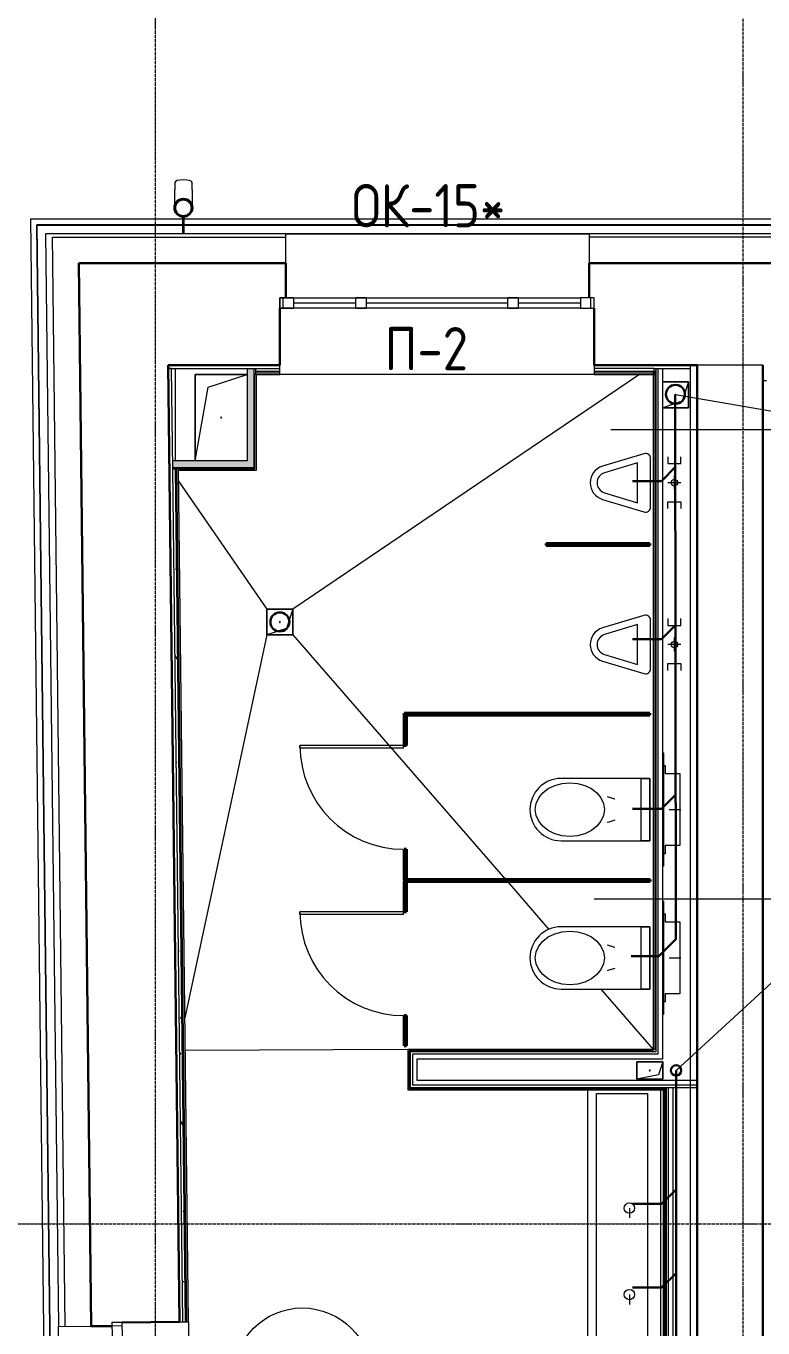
# Model space of a CAD drawing. Header units: millimetres. Extents: x -10178924 to 11692288, y -947381 to 58396.
# Drawn here: x 37701 to 41965, y -358471 to -350942 of the extents above; entities that cross this region are included whole.
import ezdxf
from ezdxf import colors
from ezdxf.entities.mleader import LeaderData, LeaderLine
from ezdxf.math import Vec2, Vec3

# ---------------------------------------------------------------- set-up
doc = ezdxf.new("R2010")
doc.units = ezdxf.units.MM
doc.linetypes.add('ADSK_Линия сетки', pattern=[25, 20, -2.5, 0, -2.5])
for name, color, linetype, lineweight in [('!К1', 32, 'Continuous', 30), ('_ Окна', 7, 'Continuous', 9), ('Выноски ВК', 7, 'Continuous', 0), ('Двери', 7, 'Continuous', 9), ('Двери открывание', 7, 'Continuous', 9), ('Марки окон', 7, 'Continuous', 20), ('Обобщенные модели', 7, 'Continuous', 18), ('Окна', 7, 'Continuous', 9), ('Оси', 253, 'Continuous', 9), ('Перекрытие', 7, 'Continuous', 18), ('Сантехника', 7, 'Continuous', 18), ('Стены внутренние', 7, 'Continuous', 18), ('Стены наружные', 7, 'Continuous', 18), ('Стены несущие', 7, 'Continuous', 30), ('Стены отделка', 7, 'Continuous', 30), ('Стены штриховка', 7, 'Continuous', 9), ('ШТРИХОВКА', 252, 'Continuous', 15)]:
    doc.layers.add(name, color=color, linetype=linetype, lineweight=lineweight)
doc.layers.add('Линии', color=7, linetype='Continuous', lineweight=9, true_color=0x00a600)
doc.styles.add('GOST Common_2', font='GOST_Common.ttf', dxfattribs={"width": 0.9, "height": 250})
doc.styles.add('PDF ISOCPEUR', font='isocpeur.ttf')
pattern_1 = [(0, (-6e-11, -248271.14), (406.4, 101.6), [33.528, -271.272, 33.528, -271.272, -1625.6]), (0, (-6e-11, -248271.14), (406.4, 101.6), [-609.6, 33.528, -576.072, 33.528, -271.272, -711.2]), (0, (-6e-11, -248271.14), (406.4, 101.6), [-1524, 33.528, -169.672, 33.528, -474.472]), (120, (152.4, -248220.34), (-291.18818, 301.15272), [33.528, -271.272, 33.528, -271.272, -1625.6]), (120, (152.4, -248220.34), (-291.18818, 301.15272), [-609.6, 33.528, -576.072, 33.528, -271.272, -711.2]), (120, (152.4, -248220.34), (-291.18818, 301.15272), [-1524, 33.528, -169.672, 33.528, -474.472]), (240, (203.2, -248017.14), (-115.21182, -402.75272), [33.528, -271.272, 33.528, -271.272, -1625.6]), (240, (203.2, -248017.14), (-115.21182, -402.75272), [-609.6, 33.528, -576.072, 33.528, -271.272, -711.2]), (240, (203.2, -248017.14), (-115.21182, -402.75272), [-1524, 33.528, -169.672, 33.528, -474.472])]

# ---------------------------------------------------------------- blocks, each defined once
blk = doc.blocks.new('131_Сантехническая перегородка - СП-3-3849140-План 4-го этажа')
at = {"layer": 'Обобщенные модели', "lineweight": 40}
for p, q in [((1420, 8), (0, 8)), ((0, 8), (0, -4)), ((1420, -4), (1420, 8)), ((0, -4), (1420, -4))]:
    blk.add_line(p, q, dxfattribs=at)
blk = doc.blocks.new('131_Сантехническая перегородка_Дверь - СД-2-3905255-План 4-го этажа')
at = {"layer": 'Двери'}
for p, q in [((191, -8), (175, -8)), ((175, -8), (175, -608)), ((191, -8), (191, -608)), ((191, -608), (175, -608))]:
    blk.add_line(p, q, dxfattribs=at)
at = {"layer": 'Двери открывание'}
blk.add_arc((175, -8), 600, 270, 0, dxfattribs=at)
at = {"layer": 'Обобщенные модели', "lineweight": 40}
for p, q in [((175, 8), (0, 8)), ((0, 8), (0, -4)), ((175, -4), (175, 8)), ((950, 8), (775, 8)), ((775, 8), (775, -4)), ((950, -4), (950, 8)), ((0, -4), (175, -4)), ((775, -4), (950, -4))]:
    blk.add_line(p, q, dxfattribs=at)
blk = doc.blocks.new('SND_Унитаз_Jika_Olymp_с_инсталяцией - Унитаз_ выпуск прямой_ установка на пол_693х360х360_ PN30_12_ ХВ резьба HP DN15_ К гл_ кон П DN100-716055-План 4-го этажа')
at = {"layer": 'Сантехника'}
for p, q in [((-180, 687.1), (-180, 174)), ((180, 174), (180, 687.1)), ((-180, 224), (180, 224)), ((-180, 174), (-180, 224)), ((-180, 174), (180, 174)), ((180, 174), (-180, 174)), ((-100, 174), (-100, 173)), ((-100, 173), (-80, 173)), ((-100, 173), (-80, 173)), ((-80, 173), (-80, 174)), ((-55, 174), (-55, 173)), ((-55, 173), (-53.1, 173)), ((-55, 173), (55, 173)), ((53.1, 173), (55, 173)), ((55, 173), (55, 174)), ((80, 174), (80, 173)), ((80, 173), (100, 173)), ((80, 173), (100, 173)), ((100, 173), (100, 174)), ((180, 224), (180, 174)), ((-327.5, 94), (-327.5, 99)), ((327.5, 94), (-327.5, 94)), ((-255, 85), (-255, 99)), ((-208, 85), (-255, 85)), ((-208, 0), (-208, 85)), ((208, 85), (208, 0)), ((255, 85), (208, 85)), ((255, 99), (255, 85)), ((327.5, 99), (327.5, 94)), ((208, 0), (-208, 0)), ((0, 61.7), (0, -6.3))]:
    blk.add_line(p, q, dxfattribs=at)
at = {"layer": 'Сантехника', "flags": 128}
for points in [[(0, 436.5), (-34.5, 441.5), (-67.3, 456.3), (-96.6, 480.1), (-121.2, 511.8), (-139.7, 549.7), (-151.1, 592), (-155, 636.5), (-151.1, 681), (-139.7, 723.3), (-121.2, 761.2), (-96.6, 792.9), (-67.3, 816.7), (-34.5, 831.5), (0, 836.5)], [(0, 836.5), (34.5, 831.5), (67.3, 816.7), (96.6, 792.9), (121.2, 761.2), (139.7, 723.3), (151.1, 681), (155, 636.5), (151.1, 592), (139.7, 549.7), (121.2, 511.8), (96.6, 480.1), (67.3, 456.3), (34.5, 441.5), (0, 436.5)], [(-61.7, 376.2), (-71.7, 411.6), (-75, 420.3)], [(75, 420.3), (62.3, 378.9), (61.7, 376.2)]]:
    blk.add_lwpolyline(points, dxfattribs=at)
at = {"layer": 'Сантехника'}
blk.add_arc((0, 687.1), 180, 0, 180, dxfattribs=at)
blk = doc.blocks.new('131_Сантехническая перегородка - СП-5-3849142-План 4-го этажа')
at = {"layer": 'Обобщенные модели', "lineweight": 40}
for p, q in [((600, 8), (0, 8)), ((0, 8), (0, -4)), ((600, -4), (600, 8)), ((0, -4), (600, -4))]:
    blk.add_line(p, q, dxfattribs=at)
blk = doc.blocks.new('SND_2D_Писуар с инсталляцией - По умолчанию-621783-План 4-го этажа')
at = {"layer": 'Сантехника'}
for p, q in [((-95.8, 328.7), (-168.3, 88.8)), ((-57.5, 317.2), (-115.6, 125)), ((115.6, 125), (57.4, 317.4)), ((168.3, 88.7), (95.7, 328.9)), ((-115.6, 125), (115.6, 125)), ((-139.4, 50), (139.6, 50)), ((-149.4, -50), (-109.4, -50)), ((-109.4, -50), (-109.4, -125)), ((0.6, -125), (0.6, -50)), ((110.6, -50), (110.6, -125)), ((150.6, -50), (110.6, -50)), ((-109.4, -125), (-149.4, -125)), ((-39.4, -87.5), (40.6, -87.5)), ((110.6, -125), (150.6, -125))]:
    blk.add_line(p, q, dxfattribs=at)
blk.add_circle((0.6, -87.5), 18.9, dxfattribs=at)
for centre, radius, start, end in [((0, 300), 100, 16.81176, 163.3196), ((0, 300), 60, 16.81176, 163.35778), ((-139.6, 80), 30, 162.99987, 270.42558), ((139.6, 80), 30, 269.99999, 16.8118)]:
    blk.add_arc(centre, radius, start, end, dxfattribs=at)
blk = doc.blocks.new('GM_Отверстие прямоугольное _в плите_ - Отверстие-1400855-План 4-го этажа')
at = {"layer": 'Обобщенные модели'}
for p, q in [((-75, -75), (-75, 75)), ((-75, 75), (75, 75)), ((75, 75), (-75, 75)), ((-75, 75), (-75, -75)), ((-75, -75), (-37.5, 37.5)), ((-37.5, 37.5), (75, 75)), ((75, 75), (75, -75)), ((75, -75), (75, 75)), ((75, -75), (-75, -75)), ((-75, -75), (75, -75))]:
    blk.add_line(p, q, dxfattribs=at)
for start, end in [(360, 180), (180, 360), (60, 165), (300, 360), (195, 270)]:
    blk.add_arc((0, 0), 2.5, start, end, dxfattribs=at)
blk = doc.blocks.new('Водосток - Тип 1 _карниз больше 490мм_-5181640-План 4-го этажа')
at = {"layer": 'Обобщенные модели', "lineweight": 9}
h = blk.add_hatch(dxfattribs=at)
h.set_pattern_fill('FP_9', color=256, style=0, pattern_type=2)
h.set_pattern_definition([(45, (-38486.85, -20811.32), (-106.066, 106.066), [])])
h.paths.add_polyline_path([(125, 110), (146.7, 115), (164.1, 128.8), (173.7, 148.9), (173.7, 171.1), (164.1, 191.2), (146.7, 205), (125, 210), (103.3, 205), (85.9, 191.2), (76.3, 171.1), (76.3, 148.9), (85.9, 128.8), (103.3, 115), (122.1, 110.7)])
at = {"layer": 'Обобщенные модели'}
for p, q in [((75, 306.2), (75, 263.6)), ((175, 263.6), (175, 306.2)), ((120, 109.1), (120, 10)), ((130, 10), (130, 109))]:
    blk.add_line(p, q, dxfattribs=at)
at = {"layer": 'Обобщенные модели', "flags": 128}
for points in [[(75, 173), (75, 174.3), (75, 177), (75, 179.8), (75, 182.9), (75, 186.2), (75, 189.7), (75, 193.4), (75, 197.2), (75, 201.3), (75, 205.5), (75, 209.9), (75, 214.4), (75, 219.1), (75, 224), (75, 229), (75, 234.1), (75, 239.3), (75, 244.6), (75, 250.1), (75, 255.6), (75, 261.3), (75, 263.6)], [(175, 263.6), (175, 258), (175, 252.4), (175, 246.9), (175, 241.5), (175, 236.2), (175, 231.1), (175, 226), (175, 221.1), (175, 216.4), (175, 211.8), (175, 207.3), (175, 203), (175, 198.9), (175, 194.9), (175, 191.2), (175, 187.6), (175, 184.3), (175, 181.1), (175, 178.1), (175, 175.4), (175, 173)]]:
    blk.add_lwpolyline(points, dxfattribs=at)
at = {"layer": 'Обобщенные модели'}
for start, end in [(90, 270), (270, 90)]:
    blk.add_arc((125, 160), 52, start, end, dxfattribs=at)
at = {"layer": 'Обобщенные модели', "lineweight": 40}
for start, end in [(90, 270), (270, 90)]:
    blk.add_arc((125, 160), 50, start, end, dxfattribs=at)
at = {"layer": 'Обобщенные модели'}
for start_param, end_param in [(4.712389, 6.283185), (3.141593, 4.712389)]:
    blk.add_ellipse((125, 306.2), major_axis=(-50, 0), ratio=0.309017, start_param=start_param, end_param=end_param, dxfattribs=at)
blk = doc.blocks.new('GM_Отверстие прямоугольное _в плите_ - Отверстие-V3-План 4-го этажа')
at = {"layer": 'Обобщенные модели'}
for p, q in [((-75, -75), (-75, 75)), ((-75, 75), (75, 75)), ((75, 75), (-75, 75)), ((-75, 75), (-75, -75)), ((-75, -75), (-37.5, 37.5)), ((-37.5, 37.5), (75, 75)), ((75, -75), (-75, -75)), ((-75, -75), (75, -75))]:
    blk.add_line(p, q, dxfattribs=at)
for start, end in [(360, 180), (180, 360), (60, 165), (300, 360), (195, 270)]:
    blk.add_arc((0, 0), 2.5, start, end, dxfattribs=at)
blk = doc.blocks.new('GM_Отверстие прямоугольное _в плите_ - Отверстие-1433034-План 4-го этажа')
at = {"layer": 'Обобщенные модели'}
for p, q in [((-150, -250), (-150, 250)), ((-150, 250), (150, 250)), ((150, 250), (-150, 250)), ((-150, 250), (-150, -250)), ((-75, 175), (150, 250)), ((-150, -250), (-75, 175))]:
    blk.add_line(p, q, dxfattribs=at)
for start, end in [(360, 180), (180, 360), (60, 165), (300, 360), (195, 270)]:
    blk.add_arc((0, 0), 2.5, start, end, dxfattribs=at)
blk = doc.blocks.new('GM_Отверстие прямоугольное _в плите_ - Отверстие-1433033-План 4-го этажа')
at = {"layer": 'Обобщенные модели'}
for p, q in [((-75, -50), (-75, 50)), ((-75, 50), (75, 50)), ((75, 50), (-75, 50)), ((-75, 50), (-75, -50)), ((-75, -50), (-50, 25)), ((-50, 25), (75, 50)), ((75, 50), (75, -50)), ((75, -50), (75, 50)), ((75, -50), (-75, -50)), ((-75, -50), (75, -50))]:
    blk.add_line(p, q, dxfattribs=at)
for start, end in [(360, 180), (180, 360), (60, 165), (300, 360), (195, 270)]:
    blk.add_arc((0, 0), 2.5, start, end, dxfattribs=at)
blk = doc.blocks.new('ADSK_Умывальник с 3 смесителемями - Умывальник 2-6172343-План 4-го этажа')
at = {"layer": 'Сантехника'}
for p, q in [((-1182.9, 0), (1212.5, 0)), ((1212.5, 0), (1212.5, -420)), ((-1162.5, -370), (-1162.5, -75)), ((-1162.5, -75), (1162.5, -75)), ((1162.5, -75), (1162.5, -370)), ((-500, -180), (-443, -180)), ((0, -180), (57, -180)), ((500, -180), (557, -180)), ((1162.5, -370), (-1162.5, -370)), ((1212.5, -420), (-1182.8, -420))]:
    blk.add_line(p, q, dxfattribs=at)
for centre in [(-500, -180), (0, -180), (500, -180)]:
    blk.add_circle(centre, 30, dxfattribs=at)
blk = doc.blocks.new('окно трехпол с фрамугой - 1715-2240_h___нов_ ок15_-2908119-План 4-го этажа')
at = {"layer": '_ Окна', "lineweight": 18}
for p, q in [((-910, 35), (-910, 95)), ((-910, 95), (-830, 95)), ((-830, 95), (-830, 35)), ((-470, 35), (-470, 95)), ((-470, 95), (-410, 95)), ((-410, 95), (-410, 35)), ((410, 35), (410, 95)), ((410, 95), (470, 95)), ((470, 95), (470, 35)), ((830, 95), (830, 35)), ((910, 95), (830, 95)), ((910, 35), (910, 95)), ((-830, 35), (-910, 35)), ((-410, 35), (-470, 35)), ((470, 35), (410, 35)), ((830, 35), (910, 35))]:
    blk.add_line(p, q, dxfattribs=at)
at = {"layer": '_ Окна'}
for p, q in [((-890, 35), (-890, 95)), ((890, 35), (890, 95)), ((-830, 65), (-470, 65)), ((-410, 65), (410, 65)), ((470, 65), (830, 65))]:
    blk.add_line(p, q, dxfattribs=at)
at = {"layer": 'Окна'}
for p, q in [((-910, 95), (-910, 35)), ((-830, 95), (-910, 95)), ((-830, 95), (-470, 95)), ((-410, 95), (-470, 95)), ((-410, 95), (410, 95)), ((470, 95), (410, 95)), ((470, 95), (830, 95)), ((910, 95), (830, 95)), ((910, 35), (910, 95)), ((-910, 35), (-830, 35)), ((-470, 35), (-830, 35)), ((-470, 35), (-410, 35)), ((410, 35), (-410, 35)), ((410, 35), (470, 35)), ((830, 35), (470, 35)), ((830, 35), (910, 35))]:
    blk.add_line(p, q, dxfattribs=at)
blk = doc.blocks.new('окна_rehau_однопольное_фрамуга_сверху - 800х2240 _нов_ ОК-3_-4264400-План 4-го этажа')
at = {"layer": '_ Окна', "lineweight": 18}
for p, q in [((-420, 75), (-420, 135)), ((-420, 135), (-340, 135)), ((-340, 135), (-340, 75)), ((340, 135), (340, 75)), ((420, 135), (340, 135)), ((420, 75), (420, 135)), ((-340, 75), (-420, 75)), ((340, 75), (420, 75))]:
    blk.add_line(p, q, dxfattribs=at)
at = {"layer": '_ Окна'}
for p, q in [((-400, 75), (-400, 135)), ((-340, 105), (340, 105)), ((400, 75), (400, 135))]:
    blk.add_line(p, q, dxfattribs=at)
at = {"layer": 'Окна'}
for p, q in [((-420, 135), (-420, 75)), ((-340, 135), (-420, 135)), ((-340, 135), (340, 135)), ((420, 135), (340, 135)), ((420, 75), (420, 135)), ((-420, 75), (-340, 75)), ((340, 75), (-340, 75)), ((340, 75), (420, 75))]:
    blk.add_line(p, q, dxfattribs=at)
blk = doc.blocks.new('оси')
at = {"layer": 'Оси', "linetype": 'ADSK_Линия сетки'}
for p, q in [((44950, -2540.7), (44950, 24580.2)), ((48350, -2196.5), (48350, 23921.3)), ((-3614.3, 15100), (62615.4, 15100))]:
    blk.add_line(p, q, dxfattribs=at)
blk = doc.blocks.new('4 этаж')
at = {"layer": 'Стены внутренние'}
for points in [[(39020, -228802.8), (39020, -228229.8), (38980, -228229.8), (38980, -228802.8)], [(38549.9, -228802.8), (38980, -228802.8), (38980, -228762.8), (38549.7, -228762.8), (38549.7, -228799.4)]]:
    blk.add_hatch(color=256, dxfattribs=at).paths.add_polyline_path(points)
at = {"layer": 'Стены внутренние', "lineweight": 9}
h = blk.add_hatch(dxfattribs=at)
h.set_pattern_fill('FP_4', color=256, style=0, pattern_type=2)
h.set_pattern_definition(pattern_1)
h.paths.add_polyline_path([(41330, -228244.8), (41336, -228244.8), (41336, -228229.8), (40989, -228229.8), (40989.6, -228244.8), (41278.2, -228244.8)])
h.paths.add_polyline_path([(39094.6, -228244.8), (39169, -228244.8), (39169, -228229.8), (39029, -228229.8), (39029, -228244.8), (39035, -228244.8)])
h = blk.add_hatch(dxfattribs=at)
h.set_pattern_fill('FP_4', color=256, style=0, pattern_type=2)
h.set_pattern_definition(pattern_1)
h.paths.add_polyline_path([(38630.9, -235652.9), (38645.9, -235652.7), (38633.3, -234581.1), (38618.3, -234582.3), (38630.9, -235652.7)])
h.paths.add_polyline_path([(38608.4, -233741.3), (38623.4, -233741), (38565.3, -228811.8), (38550.3, -228812), (38608.4, -233741.1)])
at = {"layer": 'Линии', "color": 7}
blk.add_circle((39300.2, -234061.6), 400, dxfattribs=at)
at = {"layer": 'Перекрытие'}
for p, q in [((38563.3, -228229.8), (38563.3, -228762.8)), ((41251.6, -228262.8), (39245, -229619.8)), ((38584, -228880.6), (39095, -229619.8)), ((39095, -229769.8), (38620.7, -231983.5)), ((39245, -229769.8), (40475.6, -231184.2)), ((40486.1, -231196.2), (40726.9, -231473.1)), ((41026.4, -231817.2), (41330, -232166.2)), ((39910, -232166.2), (38622.9, -232173.5)), ((41330, -232164.8), (41330, -232166.2)), ((41387.5, -232401.2), (41390, -232401.2))]:
    blk.add_line(p, q, dxfattribs=at)
at = {"layer": 'Стены внутренние'}
for p, q in [((40989, -228262.8), (39169, -228262.8)), ((41390, -234826), (41390, -232395.2)), ((41390, -232395.2), (41393, -232395.2)), ((38641.4, -233740.9), (38651.3, -234580.8))]:
    blk.add_line(p, q, dxfattribs=at)
at = {"layer": 'Стены наружные'}
for p, q in [((37729.1, -227363.7), (38607.1, -227363.7)), ((37816.9, -234821.6), (37729.1, -227363.7)), ((38616.6, -227363.7), (42948, -227363.7)), ((37763.9, -227399.3), (38607.2, -227399.3)), ((37851.7, -234856.7), (37763.9, -227399.3)), ((38607.2, -227398.7), (37764.5, -227398.7)), ((37764.5, -227398.7), (37852.3, -234856.8)), ((42948, -227398.7), (38616.5, -227398.7)), ((38616.5, -227399.3), (42948.1, -227399.3)), ((38607, -227449.3), (37814.5, -227449.3)), ((42948.1, -227449.3), (38616.7, -227449.3)), ((39204, -227449.8), (40959, -227449.8)), ((37898.1, -234569.7), (37888.7, -233769.8))]:
    blk.add_line(p, q, dxfattribs=at)
at = {"layer": 'Стены несущие'}
for p, q in [((39204, -227619.8), (38006.2, -227619.8)), ((38078.7, -233767.5), (38006.2, -227619.8)), ((39204, -227819.8), (39204, -227619.8)), ((40959, -227619.8), (42948.1, -227619.8)), ((40959, -227619.8), (40959, -227819.8)), ((39169, -228209.8), (39169, -227879.8)), ((40989, -227879.8), (40989, -228209.8)), ((38523.2, -228209.8), (39169, -228209.8)), ((38588.4, -233741.5), (38523.2, -228209.8)), ((41585, -228209.8), (40989, -228209.8)), ((41585, -228209.8), (41585, -235689.2)), ((41965, -235689.2), (41965, -228209.8)), ((38078.7, -233767.5), (38198.7, -233766.1)), ((38258.4, -233745.4), (38588.4, -233741.5))]:
    blk.add_line(p, q, dxfattribs=at)
at = {"layer": 'Стены отделка', "lineweight": 9}
for p, q in [((39204, -227449.8), (37814.2, -227449.8)), ((37814.2, -227449.8), (37888.7, -233769.8)), ((37856.2, -227619.8), (37854.5, -227469.8)), ((39204, -227619.8), (39204, -227449.8)), ((42948.1, -227449.8), (40959, -227449.8)), ((40959, -227449.8), (40959, -227619.8)), ((40959.6, -227469.8), (40959, -227469.8)), ((40959, -227619.8), (40959, -227619.8)), ((38523.2, -228209.8), (38523.2, -228229.8)), ((38523.2, -228229.8), (39029, -228229.8)), ((38543.5, -228229.6), (38523.5, -228229.8)), ((38550.3, -228812), (38543.5, -228229.6)), ((38980, -228229.8), (38980, -228762.8)), ((39020, -228229.8), (39020, -228802.8)), ((39029, -228262.8), (39020, -228262.8)), ((39029, -228229.8), (39029, -228262.8)), ((39035, -228262.8), (39169, -228262.8)), ((39035, -228817.8), (39035, -228262.8)), ((39169, -228262.8), (39169, -228209.8)), ((40989, -228209.8), (40989, -228262.8)), ((40989.6, -228229.8), (40989, -228229.8)), ((40989, -228262.8), (41336, -228262.8)), ((41345, -228246.3), (41330, -228246.3)), ((41330, -228246.3), (41330, -232164.8)), ((41336, -228229.8), (41545, -228229.8)), ((41336, -228262.8), (41336, -228229.8)), ((41345, -228229.8), (41345, -232181.2)), ((41385, -232221.2), (41385, -228229.8)), ((41545, -235689.2), (41545, -228209.8)), ((41985, -228299.8), (41965, -228299.8)), ((38980, -228762.8), (38549.7, -228762.8)), ((38549.7, -228762.8), (38549.7, -228802.8)), ((39020, -228802.8), (38549.7, -228802.8)), ((38583.3, -228811.6), (38550.3, -228812)), ((38583.2, -228802.8), (38583.3, -228811.6)), ((38641.4, -233740.9), (38583.4, -228817.8)), ((38583.4, -228817.8), (39035, -228817.8)), ((41330, -232166.2), (39910, -232166.2)), ((39910, -232166.2), (39910, -232401.2)), ((39925, -232386.2), (39925, -232181.2)), ((41345, -232181.2), (39925, -232181.2)), ((41330, -232164.8), (41345, -232164.8)), ((41330, -232181.2), (41330, -232166.2)), ((39965, -232221.2), (41385, -232221.2)), ((39965, -232346.2), (39965, -232221.2)), ((39910, -232401.2), (41387.5, -232401.2)), ((39925, -232386.2), (41585, -232386.2)), ((41585, -232346.2), (39965, -232346.2)), ((41387.5, -232401.2), (41387.5, -232386.2)), ((41405, -232395.2), (41393, -232395.2)), ((41393, -232395.2), (41393, -234827)), ((41405, -232386.2), (41405, -234836)), ((41445, -234836), (41445, -232386.2)), ((38588.4, -233741.5), (38641.4, -233740.9)), ((37888.7, -233769.8), (38078.7, -233767.5))]:
    blk.add_line(p, q, dxfattribs=at)
at = {"layer": 'Стены штриховка'}
for p, q in [((37854.5, -227469.8), (39204, -227469.8)), ((42948.1, -227469.8), (40959.6, -227469.8)), ((37928.7, -233769.3), (37856.2, -227619.8)), ((39026, -228808.8), (39026, -228262.8)), ((39029, -228229.8), (39169, -228229.8)), ((39029, -228244.8), (39169, -228244.8)), ((39029, -228253.8), (39169, -228253.8)), ((40989, -228244.8), (41336, -228244.8)), ((40989, -228253.8), (41336, -228253.8)), ((41336, -228229.8), (40989.6, -228229.8)), ((41339, -228246.3), (41339, -232164.8)), ((41358, -232194.2), (41358, -228229.8)), ((41965, -228209.8), (41585, -228209.8)), ((38608.4, -233741.3), (38550.3, -228812)), ((38623.4, -233741.1), (38565.3, -228811.8)), ((38632.4, -233741), (38574.3, -228811.7)), ((38583.3, -228808.8), (39026, -228808.8)), ((41330, -232175.2), (39919, -232175.2)), ((39919, -232175.2), (39919, -232392.2)), ((41358, -232194.2), (39938, -232194.2)), ((39938, -232194.2), (39938, -232373.2)), ((39919, -232392.2), (41387.5, -232392.2)), ((41585, -232373.2), (39938, -232373.2)), ((41399, -232395.2), (41399, -234827)), ((41418, -234836), (41418, -232386.2))]:
    blk.add_line(p, q, dxfattribs=at)
at = {"color": 253}
blk.add_blockref('оси', (-6500.4, -248276.1), dxfattribs=at)
at = {"layer": 'Обобщенные модели'}
for name, p in [('Водосток - Тип 1 _карниз больше 490мм_-5181640-План 4-го этажа', (38486.9, -227459.8)), ('GM_Отверстие прямоугольное _в плите_ - Отверстие-1433034-План 4-го этажа', (38830, -228512.8))]:
    blk.add_blockref(name, p, dxfattribs=at)
for name, p, rotation in [('GM_Отверстие прямоугольное _в плите_ - Отверстие-V3-План 4-го этажа', (41460, -228381.2), 180), ('131_Сантехническая перегородка - СП-5-3849142-План 4-го этажа', (41310, -229244.2), 180), ('GM_Отверстие прямоугольное _в плите_ - Отверстие-1400855-План 4-го этажа', (39170, -229694.8), 180), ('131_Сантехническая перегородка - СП-3-3849140-План 4-го этажа', (41310, -230226.2), 180), ('131_Сантехническая перегородка_Дверь - СД-2-3905255-План 4-го этажа', (39894, -230234.2), 270), ('131_Сантехническая перегородка_Дверь - СД-2-3905255-План 4-го этажа', (39894, -231196.2), 270), ('131_Сантехническая перегородка - СП-3-3849140-План 4-го этажа', (41312, -231188.2), 180), ('GM_Отверстие прямоугольное _в плите_ - Отверстие-1433033-План 4-го этажа', (41310, -232288.6), 180)]:
    blk.add_blockref(name, p, dxfattribs=dict(at, rotation=rotation))
at = {"layer": 'Окна'}
blk.add_blockref('окно трехпол с фрамугой - 1715-2240_h___нов_ ок15_-2908119-План 4-го этажа', (40079, -227914.8), dxfattribs=at)
at = {"layer": 'Окна', "rotation": 90.67495738229927}
blk.add_blockref('окна_rehau_однопольное_фрамуга_сверху - 800х2240 _нов_ ОК-3_-4264400-План 4-го этажа', (38338.4, -234164.5), dxfattribs=at)
at = {"layer": 'Сантехника'}
for name, p, rotation in [('SND_2D_Писуар с инсталляцией - По умолчанию-621783-План 4-го этажа', (41365, -228889.8), 90), ('SND_2D_Писуар с инсталляцией - По умолчанию-621783-План 4-го этажа', (41365, -229825.1), 90), ('SND_Унитаз_Jika_Olymp_с_инсталяцией - Унитаз_ выпуск прямой_ установка на пол_693х360х360_ PN30_12_ ХВ резьба HP DN15_ К гл_ кон П DN100-716055-План 4-го этажа', (41484, -230779.8), 90), ('SND_Унитаз_Jika_Olymp_с_инсталяцией - Унитаз_ выпуск прямой_ установка на пол_693х360х360_ PN30_12_ ХВ резьба HP DN15_ К гл_ кон П DN100-716055-План 4-го этажа', (41484, -231637.2), 90), ('ADSK_Умывальник с 3 смесителемями - Умывальник 2-6172343-План 4-го этажа', (41371.9, -233584.1), 270)]:
    blk.add_blockref(name, p, dxfattribs=dict(at, rotation=rotation))
at = {"layer": 'Марки окон', "lineweight": 9, "char_height": 250, "attachment_point": 5, "line_spacing_factor": 1.022766, "style": 'GOST Common_2'}
for s, insert, width in [('\\pxqc,t1.8,3.6,5.4,7.2,9,10.8,12.6,14.4,16.2,18,19.8,21.6,23.4,25.2,27,28.8,30.6,32.4,34.2,36,37.8,39.6,41.4,43.2,45,46.8,48.6,50.4,52.2,54,55.8,57.6;{ОК-15*}', (40029.6, -227288), 952.2), ('\\pxqc,t1.8,3.6,5.4,7.2,9,10.8,12.6,14.4,16.2,18,19.8,21.6,23.4,25.2,27,28.8,30.6,32.4,34.2,36,37.8,39.6,41.4,43.2,45,46.8,48.6,50.4,52.2,54,55.8,57.6;{П-2}', (40017.3, -228114.4), 505.8)]:
    blk.add_mtext(s, dxfattribs=dict(at, insert=insert, width=width))
blk = doc.blocks.new('_None')

msp = doc.modelspace()

# ---------------------------------------------------------------- linework, layer by layer
at = {"layer": '!К1'}
for points in [[(41457.8, -353073.3), (41461, -356222.1), (41363.4, -356319.7), (41202.9, -356319.7)], [(41461, -353489.9), (41377.4, -353573.5), (41209.2, -353573.5)], [(41461, -354404.1), (41377.4, -354487.7), (41209.2, -354487.7)], [(41461, -355385.9), (41377.4, -355469.5), (41209.2, -355469.5)], [(41462, -356981.3), (41462.3, -358693.4)], [(41462.4, -357669.8), (41378.8, -357753.4), (41210.6, -357753.4)], [(41462.4, -358153.1), (41378.8, -358236.7), (41210.6, -358236.7)]]:
    msp.add_lwpolyline(points, dxfattribs=at)
for centre, radius in [((41458.8, -353071.7), 55), ((39170, -354388.1), 55), ((41462, -356981.3), 30)]:
    msp.add_circle(centre, radius, dxfattribs=at)

# ---------------------------------------------------------------- block references
at = {"layer": 'ШТРИХОВКА'}
msp.add_blockref('4 этаж', (0, -124693.3), dxfattribs=at)

# ---------------------------------------------------------------- leaders
at = {"layer": 'Выноски ВК', "ltscale": 50}
ml = msp.add_multileader_mtext('Standard', dxfattribs=at)
ml.set_content('Стояк К1-11 ^J%%C110', color=256, style='PDF ISOCPEUR')
ml.set_leader_properties(color=256, linetype='ByLayer', lineweight=-1)
ml.set_arrow_properties(name='NONE')
ml.build(insert=Vec2(0, 0))
ml.multileader.update_dxf_attribs({"text_left_attachment_type": 6, "text_right_attachment_type": 6, "dogleg_length": 100, "arrow_head_size": 300})
ctx = ml.context
ctx.base_point, ctx.char_height, ctx.arrow_head_size, ctx.landing_gap_size, ctx.plane_origin = Vec3(42736.8, -353276.1), 200, 300, 0, Vec3(34214.4, -349359.5)
ctx.left_attachment, ctx.right_attachment = 6, 6
notes = []
notes.append((ctx, [(0, (1, 1, 0), (42636.8, -353276.1), (1, 0), 100, [(1, [(41458.7, -353071.7)], 0, [])])]))
ctx.mtext.insert, ctx.mtext.flow_direction = Vec3(42736.8, -353036.1), 5
ml = msp.add_multileader_mtext('Standard', dxfattribs=at)
ml.set_content('Стояк К1-12 ^J%%C50', color=256, style='PDF ISOCPEUR')
ml.set_leader_properties(color=256, linetype='ByLayer', lineweight=-1)
ml.set_arrow_properties(name='NONE')
ml.build(insert=Vec2(0, 0))
ml.multileader.update_dxf_attribs({"text_left_attachment_type": 6, "text_right_attachment_type": 6, "dogleg_length": 100, "arrow_head_size": 300})
ctx = ml.context
ctx.base_point, ctx.char_height, ctx.arrow_head_size, ctx.landing_gap_size, ctx.plane_origin = Vec3(42641.1, -355991.4), 200, 300, 0, Vec3(34217.6, -353130.1)
ctx.left_attachment, ctx.right_attachment = 6, 6
notes.append((ctx, [(0, (1, 1, 0), (42541.1, -355991.4), (1, 0), 100, [(1, [(41462, -356981.3)], 0, [])])]))
ctx.mtext.insert, ctx.mtext.flow_direction = Vec3(42641.1, -355751.4), 5
for ctx, leaders in notes:
    for number, flags, end, landing, length, lines in leaders:
        leader = LeaderData()
        leader.index, (leader.has_last_leader_line, leader.has_dogleg_vector, leader.attachment_direction) = number, flags
        leader.last_leader_point, leader.dogleg_vector, leader.dogleg_length = Vec3(end), Vec3(landing), length
        for number, points, colour, breaks in lines:
            line = LeaderLine()
            line.index, line.vertices, line.color, line.breaks = number, Vec3.list(points), colors.encode_raw_color(colour), breaks
            leader.lines.append(line)
        ctx.leaders.append(leader)

doc.saveas('drawing.dxf')
